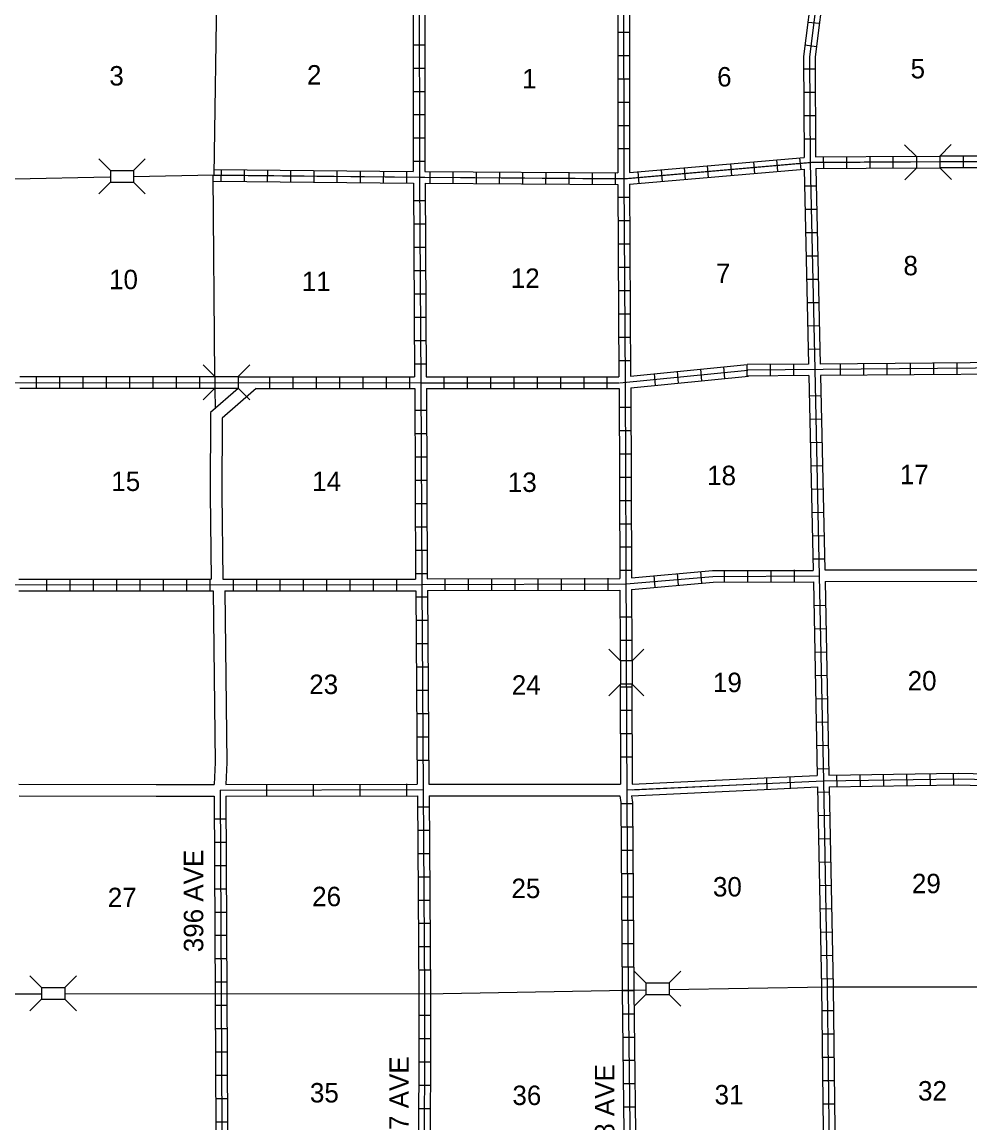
# Model space of a CAD drawing. Extents: x 1573595 to 1966509, y 15645447 to 16022437.
# Drawn here: x 1830649 to 1855030, y 15714703 to 15743032 of the extents above; entities that cross this region are included whole.
import ezdxf

# ---------------------------------------------------------------- set-up
doc = ezdxf.new("R2010")
doc.units = 0
for name, color, linetype in [('L10', 7, 'Continuous'), ('L11', 7, 'Continuous'), ('L13', 7, 'Continuous'), ('L14', 7, 'Continuous'), ('L18', 7, 'Continuous'), ('L30', 7, 'Continuous'), ('L4', 7, 'Continuous'), ('L8', 7, 'Continuous'), ('L9', 7, 'Continuous')]:
    doc.layers.add(name, color=color, linetype=linetype)

msp = doc.modelspace()

# ---------------------------------------------------------------- linework, layer by layer
at = {"layer": 'L10'}
for points in [[(1841111, 15723423), (1846044, 15723423)], [(1841119, 15723123), (1846027, 15723123)]]:
    msp.add_lwpolyline(points, dxfattribs=at)
at = {"layer": 'L11'}
for points in [[(1836211, 15733598), (1835500, 15732980), (1835489, 15730886)], [(1836668, 15733598), (1835797, 15732841), (1835789, 15730890)], [(1835489, 15730886), (1835511, 15728698)], [(1835789, 15730890), (1835811, 15728698)], [(1851294, 15728932), (1856111, 15728940)], [(1851302, 15728632), (1856119, 15728640)], [(1835569, 15728398), (1835619, 15723981), (1835594, 15723415)], [(1835869, 15728398), (1835919, 15723981), (1835894, 15723415)], [(1830570, 15723423), (1834097, 15723416)], [(1834097, 15723416), (1834586, 15723415)], [(1834586, 15723415), (1835594, 15723415)], [(1846344, 15723423), (1849733, 15723583)], [(1830578, 15723123), (1834097, 15723116)], [(1834097, 15723116), (1834569, 15723115)], [(1834569, 15723115), (1835594, 15723115)], [(1846327, 15723123), (1849736, 15723284)]]:
    msp.add_lwpolyline(points, dxfattribs=at)
at = {"layer": 'L13'}
for points in [[(1835554, 15739089), (1835603, 15733907)], [(1835611, 15733590), (1835616, 15733081)]]:
    msp.add_lwpolyline(points, dxfattribs=at)
at = {"layer": 'L18'}
for p, q in [((1853652, 15739573), (1853344, 15739873)), ((1854252, 15739582), (1854544, 15739882)), ((1853652, 15739573), (1854252, 15739582)), ((1853652, 15739573), (1853652, 15739273)), ((1854252, 15739582), (1854252, 15739282)), ((1832920, 15739215), (1832620, 15739515)), ((1833520, 15739215), (1833820, 15739515)), ((1853652, 15739273), (1853352, 15738973)), ((1853652, 15739273), (1854252, 15739282)), ((1854252, 15739282), (1854552, 15738982)), ((1832920, 15739215), (1832920, 15738915)), ((1832920, 15739215), (1833520, 15739215)), ((1833520, 15739215), (1833520, 15738915)), ((1832920, 15738915), (1832620, 15738615)), ((1832920, 15738915), (1833520, 15738915)), ((1833520, 15738915), (1833820, 15738615)), ((1835611, 15733907), (1835311, 15734207)), ((1836211, 15733907), (1836511, 15734207)), ((1835611, 15733907), (1835611, 15733607)), ((1835611, 15733907), (1836211, 15733907)), ((1836211, 15733907), (1836211, 15733607)), ((1835611, 15733607), (1835311, 15733307)), ((1835611, 15733607), (1836211, 15733607)), ((1836211, 15733607), (1836511, 15733307)), ((1846044, 15726598), (1845744, 15726898)), ((1846344, 15726598), (1846644, 15726898)), ((1846344, 15726598), (1846044, 15726598)), ((1846044, 15726598), (1846044, 15725998)), ((1846344, 15726598), (1846344, 15725998)), ((1846044, 15725998), (1845744, 15725698)), ((1846344, 15725998), (1846044, 15725998)), ((1846344, 15725998), (1846644, 15725698)), ((1846694, 15718306), (1846394, 15718606)), ((1847294, 15718306), (1847594, 15718606)), ((1831153, 15718190), (1830853, 15718490)), ((1831753, 15718190), (1832053, 15718490)), ((1846694, 15718306), (1846694, 15718006)), ((1846694, 15718306), (1847294, 15718306)), ((1847294, 15718306), (1847294, 15718006)), ((1831153, 15718190), (1831153, 15717890)), ((1831153, 15718190), (1831753, 15718190)), ((1831753, 15718190), (1831753, 15717890)), ((1846694, 15718006), (1846394, 15717706)), ((1846694, 15718006), (1847294, 15718006)), ((1847294, 15718006), (1847594, 15717706)), ((1831153, 15717890), (1830853, 15717590)), ((1831153, 15717890), (1831753, 15717890)), ((1831753, 15717890), (1832053, 15717590))]:
    msp.add_line(p, q, dxfattribs=at)
at = {"layer": 'L4'}
for points in [[(1835661, 15744215), (1835578, 15739090)], [(1832911, 15739040), (1830445, 15738990), (1825203, 15739032), (1819937, 15739023), (1816037, 15739023), (1809595, 15739073)], [(1835578, 15739090), (1833520, 15739048)], [(1831153, 15718015), (1830445, 15718015), (1825245, 15718056), (1819937, 15717981)], [(1846236, 15718115), (1841003, 15718015), (1835761, 15718023), (1831761, 15718015)], [(1846694, 15718123), (1846236, 15718115)], [(1856569, 15718240), (1855719, 15718198), (1851361, 15718198), (1847294, 15718131)]]:
    msp.add_lwpolyline(points, dxfattribs=at)
at = {"layer": 'L8'}
for p, q in [((1840711, 15744040), (1840711, 15739185)), ((1841011, 15744040), (1841011, 15739182)), ((1845969, 15744032), (1845969, 15739148)), ((1846269, 15744032), (1846269, 15739157)), ((1851161, 15742990), (1850861, 15743023)), ((1845969, 15742773), (1846269, 15742773)), ((1840711, 15742448), (1841011, 15742448)), ((1851086, 15742390), (1850786, 15742432)), ((1845969, 15742173), (1846269, 15742173)), ((1840711, 15741848), (1841011, 15741848)), ((1851052, 15741815), (1850752, 15741815)), ((1845977, 15741573), (1846277, 15741573)), ((1840719, 15741248), (1841019, 15741248)), ((1845977, 15740973), (1846277, 15740973)), ((1851061, 15741215), (1850761, 15741215)), ((1840719, 15740648), (1841019, 15740648)), ((1845977, 15740373), (1846277, 15740373)), ((1851061, 15740615), (1850761, 15740615)), ((1840719, 15740048), (1841019, 15740048)), ((1851069, 15740015), (1850769, 15740015)), ((1845977, 15739773), (1846277, 15739773)), ((1850684, 15739241), (1850658, 15739539)), ((1851268, 15739267), (1851266, 15739565)), ((1851864, 15739271), (1851863, 15739569)), ((1852461, 15739275), (1852459, 15739573)), ((1853058, 15739279), (1853056, 15739577)), ((1854857, 15739589), (1854857, 15739291)), ((1835772, 15738939), (1835776, 15739237)), ((1840719, 15739448), (1841019, 15739448)), ((1847713, 15738982), (1847687, 15739279)), ((1848307, 15739034), (1848281, 15739331)), ((1848901, 15739086), (1848875, 15739383)), ((1849496, 15739138), (1849470, 15739435)), ((1850090, 15739190), (1850064, 15739487)), ((1850769, 15739248), (1850877, 15734232)), ((1851069, 15739265), (1851177, 15734232)), ((1836369, 15738932), (1836372, 15739231)), ((1836966, 15738926), (1836969, 15739224)), ((1837562, 15738920), (1837565, 15739218)), ((1838159, 15738913), (1838162, 15739211)), ((1838755, 15738907), (1838758, 15739205)), ((1839352, 15738900), (1839355, 15739199)), ((1839948, 15738894), (1839952, 15739192)), ((1840545, 15738887), (1840548, 15739186)), ((1841142, 15738882), (1841144, 15739180)), ((1841739, 15738878), (1841741, 15739176)), ((1842335, 15738874), (1842337, 15739172)), ((1842932, 15738870), (1842934, 15739168)), ((1843528, 15738866), (1843530, 15739164)), ((1844125, 15738862), (1844127, 15739160)), ((1844722, 15738858), (1844724, 15739156)), ((1845318, 15738854), (1845320, 15739152)), ((1845915, 15738850), (1845917, 15739148)), ((1846524, 15738879), (1846498, 15739176)), ((1847118, 15738930), (1847092, 15739228)), ((1840719, 15738885), (1840744, 15733898)), ((1841019, 15738882), (1841044, 15733898)), ((1845977, 15738848), (1846002, 15733898)), ((1846277, 15738856), (1846302, 15733923)), ((1850786, 15738815), (1851086, 15738815)), ((1840719, 15738440), (1841019, 15738440)), ((1846277, 15738515), (1845977, 15738515)), ((1850794, 15738215), (1851094, 15738215)), ((1840728, 15737840), (1841028, 15737840)), ((1846286, 15737915), (1845986, 15737915)), ((1850811, 15737615), (1851111, 15737615)), ((1846286, 15737315), (1845986, 15737315)), ((1840728, 15737240), (1841028, 15737240)), ((1850819, 15737015), (1851119, 15737015)), ((1846294, 15736715), (1845994, 15736715)), ((1840736, 15736640), (1841036, 15736640)), ((1850836, 15736415), (1851136, 15736415)), ((1840736, 15736040), (1841036, 15736040)), ((1846294, 15736115), (1845994, 15736115)), ((1850844, 15735815), (1851144, 15735815)), ((1840744, 15735440), (1841044, 15735440)), ((1846302, 15735515), (1846002, 15735515)), ((1850861, 15735215), (1851161, 15735223)), ((1840744, 15734840), (1841044, 15734840)), ((1846302, 15734915), (1846002, 15734915)), ((1850877, 15734615), (1851177, 15734623)), ((1840753, 15734240), (1841053, 15734240)), ((1846311, 15734315), (1846011, 15734315)), ((1848726, 15733861), (1848701, 15734163)), ((1849302, 15733923), (1849302, 15734223)), ((1849902, 15733932), (1849902, 15734232)), ((1850502, 15733932), (1850502, 15734232)), ((1851702, 15733940), (1851702, 15734240)), ((1852302, 15733948), (1852302, 15734248)), ((1852902, 15733957), (1852902, 15734257)), ((1853502, 15733957), (1853502, 15734257)), ((1854102, 15733965), (1854102, 15734265)), ((1854702, 15733973), (1854702, 15734273)), ((1831020, 15733607), (1831020, 15733907)), ((1831620, 15733607), (1831620, 15733907)), ((1832220, 15733607), (1832220, 15733907)), ((1832820, 15733607), (1832820, 15733907)), ((1833420, 15733607), (1833420, 15733907)), ((1834020, 15733607), (1834020, 15733907)), ((1834619, 15733607), (1834619, 15733907)), ((1835219, 15733607), (1835219, 15733907)), ((1837019, 15733598), (1837019, 15733898)), ((1837619, 15733598), (1837619, 15733898)), ((1838219, 15733598), (1838219, 15733898)), ((1838819, 15733598), (1838819, 15733898)), ((1839419, 15733598), (1839419, 15733898)), ((1840019, 15733598), (1840019, 15733898)), ((1840619, 15733598), (1840619, 15733898)), ((1841503, 15733598), (1841503, 15733898)), ((1842103, 15733598), (1842103, 15733898)), ((1842703, 15733598), (1842703, 15733898)), ((1843303, 15733598), (1843303, 15733898)), ((1843903, 15733598), (1843903, 15733898)), ((1844503, 15733598), (1844503, 15733898)), ((1845103, 15733598), (1845103, 15733898)), ((1845702, 15733598), (1845702, 15733898)), ((1846938, 15733679), (1846912, 15733984)), ((1847532, 15733739), (1847507, 15734044)), ((1848129, 15733800), (1848104, 15734103)), ((1850902, 15733415), (1851202, 15733423)), ((1840753, 15733040), (1841053, 15733040)), ((1846311, 15733115), (1846011, 15733115)), ((1850911, 15732815), (1851211, 15732823)), ((1840761, 15732440), (1841061, 15732440)), ((1846319, 15732515), (1846019, 15732515)), ((1850927, 15732215), (1851227, 15732223)), ((1846319, 15731915), (1846019, 15731915)), ((1840761, 15731840), (1841061, 15731840)), ((1850944, 15731615), (1851244, 15731623)), ((1846319, 15731315), (1846019, 15731315)), ((1840761, 15731240), (1841061, 15731240)), ((1850952, 15731015), (1851252, 15731023)), ((1840769, 15730640), (1841069, 15730640)), ((1846319, 15730715), (1846019, 15730715)), ((1850969, 15730415), (1851269, 15730423)), ((1840769, 15730040), (1841069, 15730040)), ((1846327, 15730115), (1846027, 15730115)), ((1850977, 15729815), (1851277, 15729823)), ((1840769, 15729440), (1841069, 15729440)), ((1846327, 15729515), (1846027, 15729515)), ((1850994, 15729215), (1851294, 15729223)), ((1840778, 15728840), (1841078, 15728840)), ((1846327, 15728915), (1846027, 15728915)), ((1846936, 15728490), (1846911, 15728790)), ((1847536, 15728540), (1847511, 15728840)), ((1848136, 15728590), (1848111, 15728890)), ((1848719, 15728615), (1848719, 15728915)), ((1849319, 15728623), (1849319, 15728923)), ((1849919, 15728623), (1849919, 15728923)), ((1850519, 15728632), (1850519, 15728932)), ((1831286, 15728398), (1831286, 15728698)), ((1831886, 15728398), (1831886, 15728698)), ((1832486, 15728398), (1832486, 15728698)), ((1833086, 15728398), (1833086, 15728698)), ((1833686, 15728398), (1833686, 15728698)), ((1834286, 15728398), (1834286, 15728698)), ((1834886, 15728398), (1834886, 15728698)), ((1835486, 15728398), (1835486, 15728698)), ((1836086, 15728407), (1836086, 15728707)), ((1836686, 15728407), (1836686, 15728707)), ((1837286, 15728407), (1837286, 15728707)), ((1837886, 15728407), (1837886, 15728707)), ((1838486, 15728407), (1838486, 15728707)), ((1839086, 15728407), (1839086, 15728707)), ((1839686, 15728407), (1839686, 15728707)), ((1840286, 15728407), (1840286, 15728707)), ((1841528, 15728407), (1841528, 15728707)), ((1842128, 15728407), (1842128, 15728707)), ((1842728, 15728415), (1842728, 15728715)), ((1843328, 15728415), (1843328, 15728715)), ((1843928, 15728415), (1843928, 15728715)), ((1844528, 15728415), (1844528, 15728715)), ((1845128, 15728423), (1845128, 15728723)), ((1845728, 15728423), (1845728, 15728723)), ((1840778, 15728240), (1841078, 15728240)), ((1851019, 15728015), (1851319, 15728023)), ((1840786, 15727640), (1841086, 15727640)), ((1846336, 15727715), (1846036, 15727715)), ((1851027, 15727415), (1851327, 15727423)), ((1846336, 15727115), (1846036, 15727115)), ((1840786, 15727040), (1841086, 15727040)), ((1851044, 15726815), (1851344, 15726823)), ((1840794, 15726440), (1841094, 15726440)), ((1851052, 15726215), (1851352, 15726223)), ((1840803, 15725840), (1841103, 15725840)), ((1846344, 15725915), (1846044, 15725915)), ((1851069, 15725615), (1851369, 15725623)), ((1840803, 15725240), (1841103, 15725240)), ((1846344, 15725315), (1846044, 15725315)), ((1851077, 15725015), (1851377, 15725023)), ((1840811, 15724640), (1841111, 15724640)), ((1846344, 15724715), (1846044, 15724715)), ((1851094, 15724415), (1851394, 15724423)), ((1840811, 15724040), (1841111, 15724040)), ((1846344, 15724115), (1846044, 15724115)), ((1851102, 15723815), (1851402, 15723823)), ((1851611, 15723365), (1851602, 15723665)), ((1852211, 15723373), (1852202, 15723673)), ((1852811, 15723381), (1852802, 15723681)), ((1853411, 15723390), (1853402, 15723690)), ((1854011, 15723398), (1854002, 15723698)), ((1854611, 15723406), (1854602, 15723706)), ((1849811, 15723290), (1849802, 15723590)), ((1850411, 15723315), (1850402, 15723615)), ((1851119, 15723215), (1851419, 15723223)), ((1840819, 15722840), (1841119, 15722840)), ((1846352, 15722915), (1846052, 15722915)), ((1835894, 15722523), (1835594, 15722523)), ((1851127, 15722615), (1851427, 15722623)), ((1840828, 15722240), (1841128, 15722240)), ((1846361, 15722315), (1846061, 15722315)), ((1851136, 15722015), (1851436, 15722023)), ((1835903, 15721923), (1835603, 15721923)), ((1846361, 15721715), (1846061, 15721715)), ((1840828, 15721640), (1841128, 15721640)), ((1851152, 15721415), (1851452, 15721423)), ((1835903, 15721323), (1835603, 15721323)), ((1846369, 15721115), (1846069, 15721115)), ((1840836, 15721040), (1841136, 15721040)), ((1851161, 15720815), (1851461, 15720823)), ((1835903, 15720723), (1835603, 15720723)), ((1840836, 15720440), (1841136, 15720440)), ((1846369, 15720515), (1846069, 15720515)), ((1835911, 15720123), (1835611, 15720123)), ((1851169, 15720215), (1851469, 15720223)), ((1840844, 15719840), (1841144, 15719840)), ((1846377, 15719915), (1846077, 15719915)), ((1835911, 15719523), (1835611, 15719523)), ((1851186, 15719615), (1851486, 15719623)), ((1840844, 15719240), (1841144, 15719240)), ((1846377, 15719315), (1846077, 15719315)), ((1835911, 15718923), (1835611, 15718923)), ((1851194, 15719015), (1851494, 15719023)), ((1840853, 15718640), (1841153, 15718640)), ((1846386, 15718715), (1846086, 15718715)), ((1835919, 15718323), (1835619, 15718323)), ((1851211, 15718415), (1851502, 15718423)), ((1846386, 15718115), (1846086, 15718115)), ((1846086, 15718115), (1846386, 15718115)), ((1835919, 15717723), (1835619, 15717723)), ((1841153, 15717465), (1840853, 15717465)), ((1846094, 15717515), (1846394, 15717515)), ((1851219, 15717598), (1851519, 15717598)), ((1835928, 15717123), (1835628, 15717123)), ((1841153, 15716865), (1840853, 15716865)), ((1846102, 15716915), (1846402, 15716915)), ((1851227, 15716998), (1851527, 15716998)), ((1835928, 15716523), (1835628, 15716523)), ((1846111, 15716315), (1846411, 15716315)), ((1851236, 15716398), (1851536, 15716398)), ((1841153, 15716265), (1840853, 15716265)), ((1835928, 15715923), (1835628, 15715923)), ((1851236, 15715798), (1851536, 15715798)), ((1841153, 15715665), (1840853, 15715665)), ((1846119, 15715715), (1846419, 15715715)), ((1835936, 15715323), (1835636, 15715323)), ((1851244, 15715198), (1851544, 15715198)), ((1841144, 15715065), (1840844, 15715065)), ((1846127, 15715115), (1846427, 15715115)), ((1835936, 15714723), (1835636, 15714723))]:
    msp.add_line(p, q, dxfattribs=at)
for points in [[(1839569, 15760399), (1839978, 15755090), (1840469, 15749723), (1840861, 15744198), (1840869, 15739040)], [(1845452, 15760157), (1845919, 15749482), (1846119, 15744182), (1846127, 15738998)], [(1850611, 15760015), (1850802, 15754974), (1851036, 15749590), (1851169, 15744265), (1850902, 15742140), (1850919, 15739415)], [(1850994, 15744107), (1850752, 15742148), (1850761, 15739548)], [(1851294, 15744115), (1851052, 15742132), (1851061, 15739565)], [(1846269, 15739157), (1850761, 15739548)], [(1851061, 15739565), (1853652, 15739582)], [(1854261, 15739590), (1855936, 15739590)], [(1853653, 15739432), (1850950, 15739414), (1846165, 15738997), (1841010, 15739032), (1835576, 15739090)], [(1835578, 15739090), (1840869, 15739040), (1846127, 15738998), (1850919, 15739415), (1856077, 15739448), (1863277, 15739507), (1866585, 15739432)], [(1835580, 15739240), (1840711, 15739185)], [(1846277, 15738856), (1850769, 15739248)], [(1850919, 15739415), (1851036, 15734090), (1851152, 15728782), (1851261, 15723506), (1851361, 15718198)], [(1851069, 15739265), (1853654, 15739282)], [(1854261, 15739440), (1855936, 15739440), (1861512, 15739490), (1866582, 15739432)], [(1854261, 15739290), (1855927, 15739290)], [(1840869, 15739040), (1840903, 15733748), (1840928, 15728557), (1840969, 15723281), (1841003, 15718015)], [(1841011, 15739182), (1845969, 15739148)], [(1846127, 15738998), (1846161, 15733748), (1846186, 15726940), (1846202, 15722948), (1846236, 15718115)], [(1835575, 15738940), (1840719, 15738885)], [(1841019, 15738882), (1845977, 15738848)], [(1846302, 15733923), (1849302, 15734223)], [(1861485, 15734232), (1856152, 15734132), (1849302, 15734073)], [(1850877, 15734232), (1849302, 15734223)], [(1855994, 15734273), (1851177, 15734232)], [(1830595, 15733907), (1835611, 15733907)], [(1836219, 15733898), (1840744, 15733898)], [(1841044, 15733898), (1846002, 15733898)], [(1846311, 15733615), (1849336, 15733923)], [(1850886, 15733932), (1849302, 15733923)], [(1850886, 15733932), (1850994, 15728923)], [(1856002, 15733973), (1851186, 15733932)], [(1851186, 15733932), (1851294, 15728932)], [(1816020, 15733748), (1820070, 15733765), (1825211, 15733765), (1830453, 15733757), (1840903, 15733748)], [(1830595, 15733607), (1835594, 15733607)], [(1836668, 15733598), (1840753, 15733598)], [(1840753, 15733598), (1840769, 15728698)], [(1840903, 15733748), (1846011, 15733748)], [(1841053, 15733598), (1841069, 15728707)], [(1841053, 15733598), (1846011, 15733598)], [(1846011, 15733598), (1846027, 15728715)], [(1846311, 15733615), (1846327, 15728732)], [(1840928, 15728557), (1846186, 15728573), (1848419, 15728765), (1851152, 15728782)], [(1846327, 15728732), (1848411, 15728915), (1850994, 15728923)], [(1819887, 15728515), (1830420, 15728548), (1840928, 15728557)], [(1830570, 15728698), (1835511, 15728698)], [(1835811, 15728698), (1840769, 15728698)], [(1841069, 15728707), (1846027, 15728715)], [(1846327, 15728432), (1848427, 15728615), (1851002, 15728623)], [(1851002, 15728623), (1851102, 15723648)], [(1851302, 15728632), (1851402, 15723656)], [(1830570, 15728398), (1835569, 15728398)], [(1835869, 15728398), (1840778, 15728398)], [(1840778, 15728398), (1840811, 15723423)], [(1841078, 15728407), (1846027, 15728415)], [(1841078, 15728407), (1841111, 15723423)], [(1846027, 15728415), (1846036, 15726940), (1846036, 15726607)], [(1846327, 15728432), (1846336, 15726940), (1846336, 15726590)], [(1846036, 15725990), (1846044, 15723423)], [(1846336, 15725998), (1846344, 15723423)], [(1851402, 15723656), (1854727, 15723706), (1856261, 15723673)], [(1846211, 15723273), (1851261, 15723506), (1854727, 15723556), (1856402, 15723523)], [(1849733, 15723583), (1851102, 15723648)], [(1851411, 15723356), (1854727, 15723406), (1856277, 15723365)], [(1835744, 15723265), (1835794, 15712781), (1835828, 15709581), (1835569, 15709581)], [(1835594, 15723115), (1835644, 15712781), (1835678, 15709731), (1835569, 15709731)], [(1835894, 15723115), (1835944, 15712931)], [(1840819, 15723123), (1840853, 15718015)], [(1841119, 15723123), (1841153, 15718015)], [(1846027, 15723123), (1846052, 15722948), (1846086, 15718115)], [(1846327, 15723123), (1846352, 15722948), (1846386, 15718115)], [(1849736, 15723284), (1851111, 15723348)], [(1851111, 15723348), (1851211, 15718198)], [(1851411, 15723356), (1851511, 15718198)], [(1840853, 15718015), (1840844, 15712948)], [(1841003, 15718015), (1840994, 15712806), (1841011, 15707865)], [(1841153, 15718015), (1841144, 15712956)], [(1846086, 15718115), (1846144, 15712990)], [(1846236, 15718115), (1846411, 15704281)], [(1846386, 15718115), (1846444, 15712998)], [(1851211, 15718198), (1851261, 15713790)], [(1851361, 15718198), (1851486, 15707731), (1851469, 15703098)], [(1851511, 15718198), (1851561, 15713815)]]:
    msp.add_lwpolyline(points, dxfattribs=at)
at = {"layer": 'L9'}
for p, q in [((1836944, 15723115), (1836944, 15723415)), ((1838144, 15723123), (1838144, 15723423)), ((1839344, 15723123), (1839344, 15723423)), ((1840544, 15723131), (1840544, 15723431))]:
    msp.add_line(p, q, dxfattribs=at)
for points in [[(1846027, 15733748), (1849319, 15734073)], [(1835894, 15723415), (1840811, 15723423)], [(1846351, 15723273), (1849740, 15723434)], [(1835744, 15723265), (1840969, 15723281)], [(1835894, 15723115), (1840819, 15723123)]]:
    msp.add_lwpolyline(points, dxfattribs=at)

# ---------------------------------------------------------------- texts
at = {"layer": 'L14'}
for s, p in [('5', (1853502, 15741582)), ('3', (1832895, 15741398)), ('2', (1837978, 15741423)), ('1', (1843511, 15741323)), ('6', (1848527, 15741373)), ('8', (1853319, 15736515)), ('12', (1843219, 15736190)), ('7', (1848494, 15736315)), ('10', (1832886, 15736157)), ('11', (1837844, 15736107)), ('18', (1848269, 15731115)), ('17', (1853227, 15731140)), ('15', (1832945, 15730965)), ('14', (1838111, 15730965)), ('13', (1843144, 15730940)), ('23', (1838036, 15725740)), ('24', (1843244, 15725723)), ('19', (1848419, 15725790)), ('20', (1853427, 15725832)), ('29', (1853536, 15720615)), ('25', (1843236, 15720490)), ('30', (1848419, 15720531)), ('27', (1832853, 15720256)), ('26', (1838111, 15720281)), ('35', (1838053, 15715231)), ('32', (1853694, 15715281)), ('36', (1843261, 15715165)), ('31', (1848461, 15715181))]:
    msp.add_text(s, height=500, rotation=360, dxfattribs=at).set_placement(p)
at = {"layer": 'L30'}
for s, p in [('396 AVE', (1835310, 15719097)), ('397 AVE', (1840597, 15713779)), ('398 AVE', (1845883, 15713578))]:
    msp.add_text(s, height=500, rotation=90, dxfattribs=at).set_placement(p)

doc.saveas('drawing.dxf')
